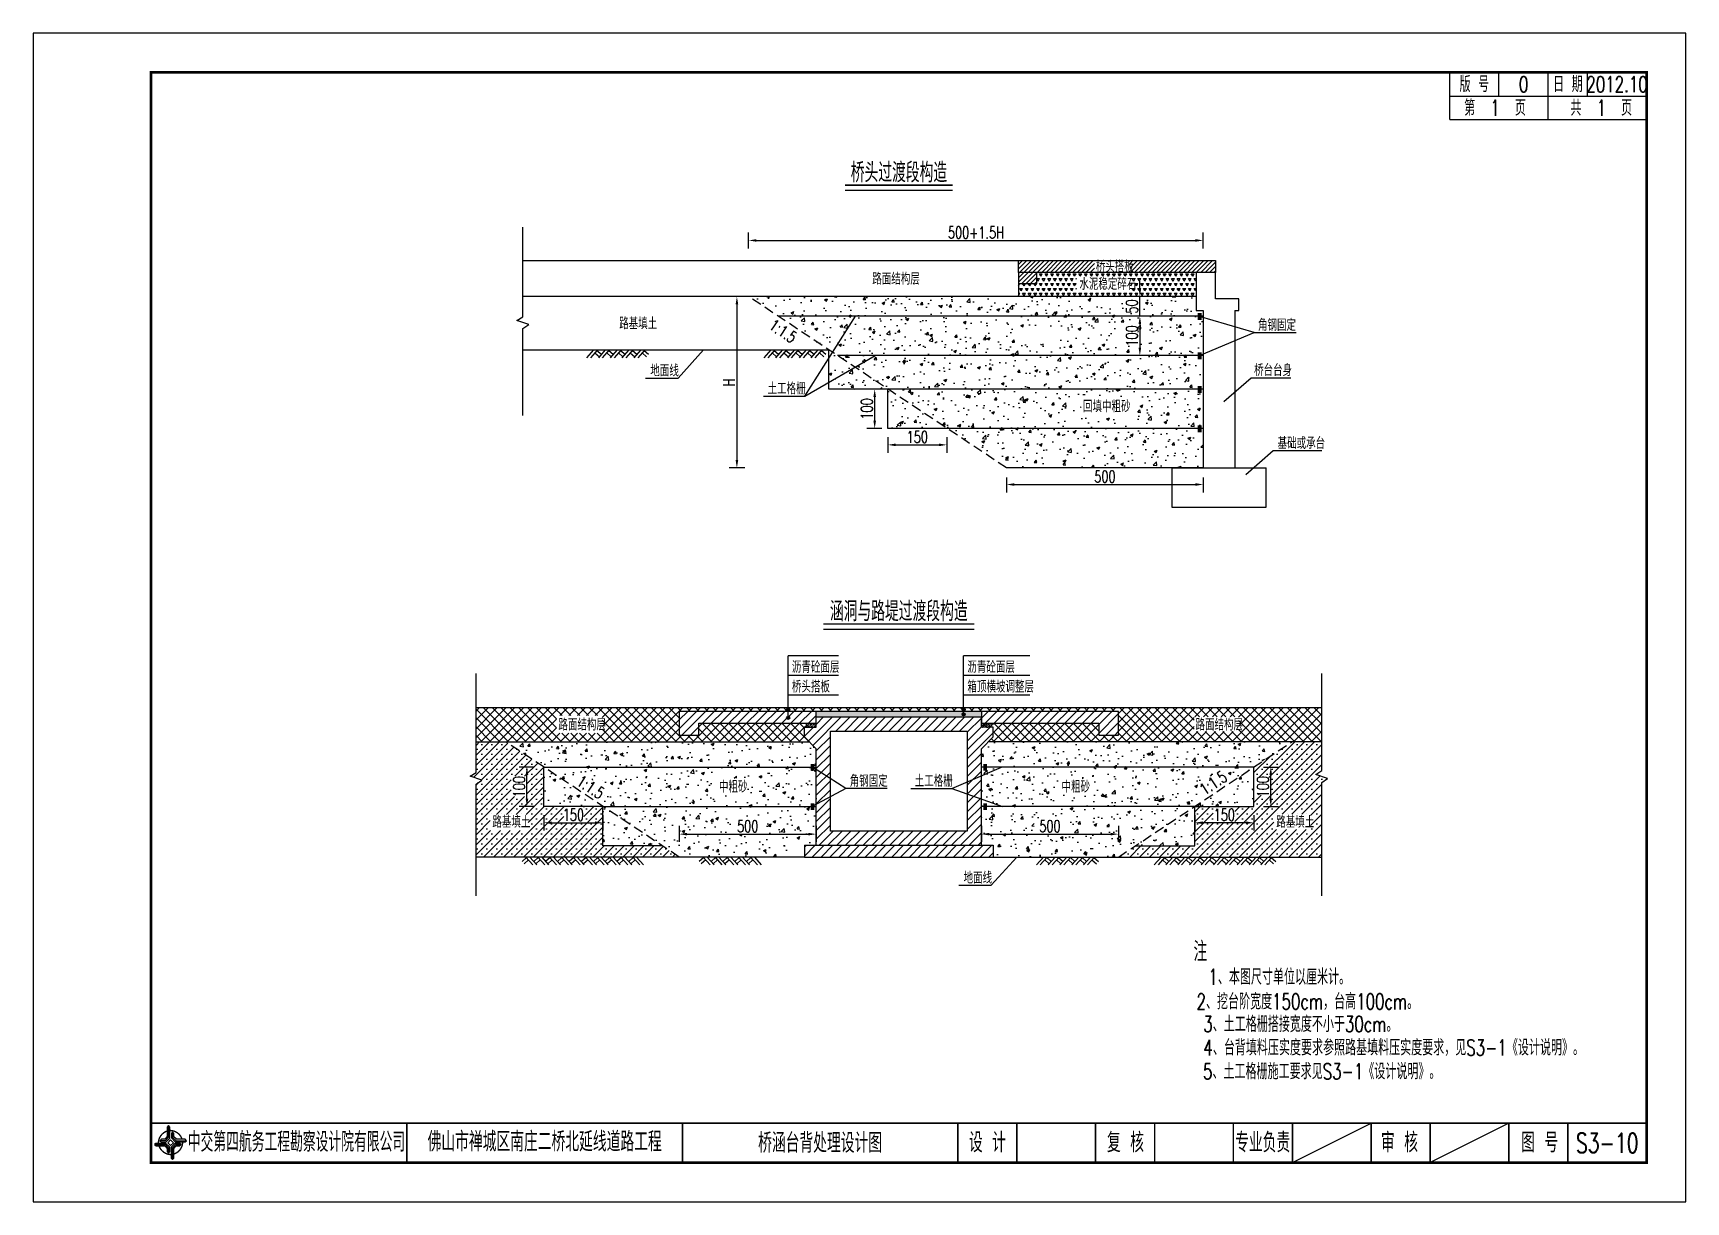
# Model space of a CAD drawing. Header units: millimetres. Extents: x 1922 to 2342, y 533 to 830.
import ezdxf
from ezdxf.enums import TextEntityAlignment as Align

# ---------------------------------------------------------------- set-up
doc = ezdxf.new("R2010")
doc.units = ezdxf.units.MM
doc.header["$LTSCALE"] = 5
doc.linetypes.add('DASHED', pattern=[0.75, 0.5, -0.25])
for name, color, linetype in [('0_YELLOW', 2, 'Continuous'), ('图框', 7, 'Continuous'), ('尺寸标注', 2, 'Continuous'), ('文字', 7, 'Continuous'), ('结构', 7, 'Continuous'), ('钢筋', 1, 'Continuous')]:
    doc.layers.add(name, color=color, linetype=linetype)
doc.styles.get("Standard").update_dxf_attribs({"font": 'simplex1.shx', "width": 0.7, "bigfont": 'hztxt.shx'})
doc.dimstyles.new('比例1：100', dxfattribs={"dimtxt": 3, "dimasz": 2, "dimexe": 2, "dimexo": 1, "dimgap": 0.5, "dimtad": 1, "dimdec": 0, "dimlfac": 10, "dimzin": 13, "dimdsep": 46, "dimtxsty": 'Standard', "dimcen": -0.09, "dimclrd": 4, "dimclre": 4, "dimclrt": 7, "dimaunit": 1, "dimazin": 0, "dimtfac": 0.0005, "dimtdec": 0, "dimtix": 1, "dimtmove": 2, "dimatfit": 3, "dimfxl": 0, "dimtolj": 1, "dimtzin": 13, "dimarcsym": 0})
pattern_1 = [(45, (65.1067, 10.6786), (-1.122532, 1.122532), [])]
pattern_2 = [(37.5, (65.10666, 10.67856), (-0.01600031, 0.48941324), [0, -0.38608, 0, -0.4318, 0, -0.41275]), (7.5, (65.10666, 10.67856), (0.44952328, 0.7168251), [0, -0.20828, 0, -0.34798, 0, -0.13335]), (327.5, (64.79424, 10.67856), (0.79099237, 0.001437185), [0, -0.127, 0, -0.4572, 0, -0.5969]), (317.5, (64.79424, 10.67856), (0.76355645, 0.22292932), [0, -0.0635, 0, -0.29972, 0, -0.3429])]
pattern_3 = [(50, (65.1067, 10.6786), (7.287387, -0.637563), [0.762, -8.382]), (355, (65.107, 10.6786), (-1.409713, 7.642266), [0.6096, -6.7056]), (100.451, (65.714, 10.6254), (5.8777, 7.004668), [0.6476, -7.1236]), (46.1842, (65.107, 12.711), (10.84316, -1.681693), [1.143, -12.573]), (96.6356, (66.01, 12.57), (9.49617, 9.89702), [0.9714, -10.6854]), (351.184, (65.107, 12.711), (9.496184, 9.897005), [0.9144, -10.0584]), (21, (66.1227, 12.2026), (6.064595, -4.09062), [0.762, -8.382]), (326, (66.123, 12.2026), (2.47208, 7.367519), [0.6096, -6.7056]), (71.4514, (66.628, 11.862), (8.53666, 3.276914), [0.6476, -7.1236]), (37.5, (65.1067, 10.6786), (0.123544, 3.3822016), [0, -6.62432, 0, -6.8072, 0, -6.731]), (7.5, (65.1067, 10.6786), (2.6727865, 4.007223), [0, -3.88112, 0, -6.47192, 0, -2.5654]), (327.5, (62.841, 10.6786), (5.4236238, -0.2291498), [0, -2.54, 0, -7.9248, 0, -10.5156]), (317.5, (61.825, 10.6786), (5.925167, 1.01706), [0, -3.302, 0, -5.26288, 0, -7.4676])]
pattern_4 = [(45, (65.1067, 10.6786), (-1.2628485, 1.2628485), []), (45, (66.3695, 10.6786), (-1.2628485, 1.2628485), [0, -1.7859375])]

# ---------------------------------------------------------------- blocks, each defined once
blk = doc.blocks.new('地面线')
at = {"layer": '0_YELLOW'}
for p, q in [((-14.37, 0), (-16.14, -2)), ((-13.37, 0), (-15.14, -2)), ((-11.37, 0), (-13.14, -2)), ((-10.37, 0), (-12.14, -2)), ((-8.37, 0), (-10.14, -2)), ((-7.37, 0), (-9.14, -2)), ((-5.37, 0), (-7.14, -2)), ((-4.37, 0), (-6.14, -2)), ((-2.37, 0), (-4.14, -2)), ((-1.37, 0), (-3.14, -2)), ((-14.02, -0.75), (-12.89, -1.74)), ((-13.5, -0.15), (-12.37, -1.13)), ((-11.02, -0.75), (-9.89, -1.74)), ((-10.5, -0.15), (-9.37, -1.13)), ((-8.02, -0.75), (-6.89, -1.74)), ((-7.5, -0.15), (-6.37, -1.13)), ((-5.02, -0.75), (-3.89, -1.74)), ((-4.5, -0.15), (-3.37, -1.13)), ((-2.02, -0.75), (-0.89, -1.74)), ((-1.5, -0.15), (-0.37, -1.13))]:
    blk.add_line(p, q, dxfattribs=at)
blk = doc.blocks.new('*D2')
at = {"layer": 'DEFPOINTS', "color": 0}
for p in [(2203.58, 763.46), (2206.53, 763.46), (2206.53, 758.46)]:
    blk.add_point(p, dxfattribs=at)
at = {"layer": '尺寸标注', "color": 4, "lineweight": -2}
for p, q in [((2203.58, 765.46), (2203.58, 767.46)), ((2205.53, 763.46), (2201.58, 763.46)), ((2203.58, 758.46), (2203.58, 763.46)), ((2205.53, 758.46), (2201.58, 758.46)), ((2203.58, 756.46), (2203.58, 754.46))]:
    blk.add_line(p, q, dxfattribs=at)
at = {"layer": '尺寸标注', "color": 4}
for points in [[(2203.25, 765.46), (2203.92, 765.46), (2203.58, 763.46)], [(2203.25, 756.46), (2203.92, 756.46), (2203.58, 758.46)]]:
    blk.add_solid(points, dxfattribs=at)
at = {"layer": '尺寸标注', "color": 7, "insert": (2201.58, 760.96), "char_height": 3, "attachment_point": 5, "rotation": 90}
blk.add_mtext('\\A1;50', dxfattribs=at)
blk = doc.blocks.new('*D3')
at = {"layer": 'DEFPOINTS', "color": 0}
for p in [(2206.53, 758.46), (2203.58, 748.46), (2206.53, 748.46)]:
    blk.add_point(p, dxfattribs=at)
at = {"layer": '尺寸标注', "color": 4, "lineweight": -2}
for p, q in [((2205.53, 758.46), (2201.58, 758.46)), ((2203.58, 756.46), (2203.58, 750.46)), ((2205.53, 748.46), (2201.58, 748.46))]:
    blk.add_line(p, q, dxfattribs=at)
at = {"layer": '尺寸标注', "color": 4}
for points in [[(2203.25, 756.46), (2203.92, 756.46), (2203.58, 758.46)], [(2203.25, 750.46), (2203.92, 750.46), (2203.58, 748.46)]]:
    blk.add_solid(points, dxfattribs=at)
at = {"layer": '尺寸标注', "color": 7, "insert": (2201.58, 753.46), "char_height": 3, "attachment_point": 5, "rotation": 90}
blk.add_mtext('\\A1;100', dxfattribs=at)
blk = doc.blocks.new('*D4')
at = {"layer": 'DEFPOINTS', "color": 0}
for p in [(2219.7, 777.72), (2104.17, 774.66), (2219.7, 774.66)]:
    blk.add_point(p, dxfattribs=at)
at = {"layer": '尺寸标注', "color": 4, "lineweight": -2}
for p, q in [((2104.17, 775.66), (2104.17, 779.72)), ((2106.17, 777.72), (2217.7, 777.72)), ((2219.7, 775.66), (2219.7, 779.72))]:
    blk.add_line(p, q, dxfattribs=at)
at = {"layer": '尺寸标注', "color": 4}
for points in [[(2106.17, 778.05), (2106.17, 777.39), (2104.17, 777.72)], [(2217.7, 778.05), (2217.7, 777.39), (2219.7, 777.72)]]:
    blk.add_solid(points, dxfattribs=at)
at = {"layer": '尺寸标注', "color": 7, "insert": (2161.93, 779.72), "char_height": 3, "attachment_point": 5}
blk.add_mtext('\\A1;500+1.5H', dxfattribs=at)
blk = doc.blocks.new('*D5')
at = {"layer": 'DEFPOINTS', "color": 0}
for p in [(2136.21, 739.92), (2139.03, 739.92), (2139.03, 729.92)]:
    blk.add_point(p, dxfattribs=at)
at = {"layer": '尺寸标注', "color": 4, "lineweight": -2}
for p, q in [((2138.03, 739.92), (2134.21, 739.92)), ((2136.21, 731.92), (2136.21, 737.92)), ((2138.03, 729.92), (2134.21, 729.92))]:
    blk.add_line(p, q, dxfattribs=at)
at = {"layer": '尺寸标注', "color": 4}
for points in [[(2135.87, 737.92), (2136.54, 737.92), (2136.21, 739.92)], [(2135.87, 731.92), (2136.54, 731.92), (2136.21, 729.92)]]:
    blk.add_solid(points, dxfattribs=at)
at = {"layer": '尺寸标注', "color": 7, "insert": (2134.21, 734.92), "char_height": 3, "attachment_point": 5, "rotation": 90}
blk.add_mtext('\\A1;100', dxfattribs=at)
blk = doc.blocks.new('*D6')
at = {"layer": 'DEFPOINTS', "color": 0}
for p in [(2139.55, 728.71), (2154.55, 728.71), (2154.55, 725.78)]:
    blk.add_point(p, dxfattribs=at)
at = {"layer": '尺寸标注', "color": 4, "lineweight": -2}
for p, q in [((2139.55, 727.71), (2139.55, 723.78)), ((2154.55, 727.71), (2154.55, 723.78)), ((2141.55, 725.78), (2152.55, 725.78))]:
    blk.add_line(p, q, dxfattribs=at)
at = {"layer": '尺寸标注', "color": 4}
for points in [[(2141.55, 726.11), (2141.55, 725.44), (2139.55, 725.78)], [(2152.55, 726.11), (2152.55, 725.44), (2154.55, 725.78)]]:
    blk.add_solid(points, dxfattribs=at)
at = {"layer": '尺寸标注', "color": 7, "insert": (2147.05, 727.78), "char_height": 3, "attachment_point": 5}
blk.add_mtext('\\A1;150', dxfattribs=at)
blk = doc.blocks.new('*D7')
at = {"layer": 'DEFPOINTS', "color": 0}
for p in [(2169.7, 718.52), (2219.7, 718.52), (2219.7, 715.7)]:
    blk.add_point(p, dxfattribs=at)
at = {"layer": '尺寸标注', "color": 4, "lineweight": -2}
for p, q in [((2169.7, 717.52), (2169.7, 713.7)), ((2171.7, 715.7), (2217.7, 715.7)), ((2219.7, 717.52), (2219.7, 713.7))]:
    blk.add_line(p, q, dxfattribs=at)
at = {"layer": '尺寸标注', "color": 4}
for points in [[(2171.7, 716.04), (2171.7, 715.37), (2169.7, 715.7)], [(2217.7, 716.04), (2217.7, 715.37), (2219.7, 715.7)]]:
    blk.add_solid(points, dxfattribs=at)
at = {"layer": '尺寸标注', "color": 7, "lineweight": 0, "insert": (2194.7, 717.7), "char_height": 3, "attachment_point": 5}
blk.add_mtext('\\A1;500', dxfattribs=at)
blk = doc.blocks.new('*D8')
at = {"layer": 'DEFPOINTS', "color": 0}
for p in [(2104.17, 763.46), (2101.19, 719.92), (2104.17, 719.92)]:
    blk.add_point(p, dxfattribs=at)
at = {"layer": '尺寸标注', "color": 4, "lineweight": -2}
for p, q in [((2103.17, 763.46), (2099.19, 763.46)), ((2101.19, 761.46), (2101.19, 721.92)), ((2103.17, 719.92), (2099.19, 719.92))]:
    blk.add_line(p, q, dxfattribs=at)
at = {"layer": '尺寸标注', "color": 4}
for points in [[(2100.86, 761.46), (2101.53, 761.46), (2101.19, 763.46)], [(2100.86, 721.92), (2101.53, 721.92), (2101.19, 719.92)]]:
    blk.add_solid(points, dxfattribs=at)
at = {"layer": '尺寸标注', "color": 7, "insert": (2099.19, 741.69), "char_height": 3, "attachment_point": 5, "rotation": 90}
blk.add_mtext('\\A1;H', dxfattribs=at)
blk = doc.blocks.new('series')
at = {"width": 0.75}
for tag, height, p in [('页码', 4, (-35, -19)), ('图名', 5, (-220, -282)), ('图号', 5, (-20, -282))]:
    blk.add_attdef(tag, text='', height=height, dxfattribs=at).set_placement(p, align=Align.MIDDLE_CENTER)
blk = doc.blocks.new('tb')
at = {"lineweight": -3}
h = blk.add_hatch(color=256, dxfattribs=at)
h.paths.add_polyline_path([(-1.23, -0.13), (-3.78, -0.14), (-4.14, -0.41), (-1.4, -0.44), (-0.56, -1.24), (-0.54, -2.62), (-0.27, -2.2), (-0.26, -1.06)])
h.paths.add_polyline_path([(0.13, -1.08), (0.14, -3.86), (0.41, -4.26), (0.44, -1.24), (1.25, -0.43), (2.66, -0.43), (2.26, -0.16), (1.07, -0.15)])
h.paths.add_polyline_path([(1.08, 0.3), (3.62, 0.3), (4.02, 0.56), (1.25, 0.57), (0.43, 1.39), (0.43, 2.8), (0.16, 2.41), (0.15, 1.24)])
h.paths.add_polyline_path([(-0.28, 1.21), (-0.28, 3.99), (-0.56, 4.39), (-0.57, 1.41), (-1.38, 0.6), (-2.74, 0.56), (-2.33, 0.3), (-1.2, 0.29)])
for p, q in [((-0.56, 4.39), (-0.57, 1.41)), ((-1.38, 0.6), (-2.74, 0.56)), ((-0.57, 1.41), (-1.38, 0.6)), ((0.43, 2.8), (0.43, 1.39)), ((0.43, 1.39), (1.25, 0.57)), ((1.25, 0.57), (4.02, 0.56)), ((-4.14, -0.41), (-1.4, -0.44)), ((-1.4, -0.44), (-0.56, -1.24)), ((-0.56, -1.24), (-0.54, -2.62)), ((0.41, -4.26), (0.44, -1.24)), ((0.44, -1.24), (1.25, -0.43)), ((1.25, -0.43), (2.66, -0.43))]:
    blk.add_line(p, q, dxfattribs=at)
at = {"lineweight": -3, "flags": 128}
for points in [[(-0.9, 3.99), (-0.9, 1.58), (-1.53, 0.91), (-2.34, 0.91), (-2.74, 0.56), (-2.33, 0.3), (-1.2, 0.29), (-0.28, 1.21), (-0.28, 3.99), (-0.56, 4.39)], [(-0.04, 0.77), (0.68, 0.04), (-0.04, -0.69), (-0.77, 0.05)], [(3.62, 0.92), (1.43, 0.92), (0.77, 1.54), (0.77, 2.38), (0.43, 2.8), (0.16, 2.41), (0.15, 1.24), (1.08, 0.3), (3.62, 0.3), (4.02, 0.56)], [(-3.73, -0.76), (-1.54, -0.76), (-0.89, -1.39), (-0.89, -2.21), (-0.54, -2.62), (-0.27, -2.2), (-0.26, -1.06), (-1.23, -0.13), (-3.78, -0.14), (-4.14, -0.41)], [(0.75, -3.85), (0.75, -1.43), (1.4, -0.78), (2.26, -0.78), (2.66, -0.43), (2.26, -0.16), (1.07, -0.15), (0.13, -1.08), (0.14, -3.86), (0.41, -4.26)]]:
    blk.add_lwpolyline(points, close=True, dxfattribs=at)
at = {"lineweight": -3, "const_width": 0.35, "flags": 128}
for points in [[(-0.9, 3.02, 0.324167), (-3.16, -0.14)], [(2.88, 0.92, 0.324403), (-0.24, 3.15)], [(0.75, -2.86, 0.325418), (3.02, 0.26)], [(-2.98, -0.76, 0.322976), (0.14, -2.98)]]:
    blk.add_lwpolyline(points, format="xyb", dxfattribs=at)
blk = doc.blocks.new('*D11')
at = {"layer": 'DEFPOINTS', "color": 0}
for p in [(2234.02, 643.91), (2236.85, 643.91), (2234.02, 633.91)]:
    blk.add_point(p, dxfattribs=at)
at = {"layer": '尺寸标注', "color": 4, "lineweight": -2}
for p, q in [((2235.02, 643.91), (2238.85, 643.91)), ((2236.85, 635.91), (2236.85, 641.91)), ((2235.02, 633.91), (2238.85, 633.91))]:
    blk.add_line(p, q, dxfattribs=at)
at = {"layer": '尺寸标注', "color": 4}
for points in [[(2236.51, 641.91), (2237.18, 641.91), (2236.85, 643.91)], [(2236.51, 635.91), (2237.18, 635.91), (2236.85, 633.91)]]:
    blk.add_solid(points, dxfattribs=at)
at = {"layer": '尺寸标注', "color": 7, "insert": (2234.85, 638.91), "char_height": 3, "attachment_point": 5, "rotation": 90}
blk.add_mtext('\\A1;100', dxfattribs=at)
blk = doc.blocks.new('*D12')
at = {"layer": 'DEFPOINTS', "color": 0}
for p in [(2217.54, 632.7), (2232.54, 632.7), (2217.54, 629.76)]:
    blk.add_point(p, dxfattribs=at)
at = {"layer": '尺寸标注', "color": 4, "lineweight": -2}
for p, q in [((2217.54, 631.7), (2217.54, 627.76)), ((2232.54, 631.7), (2232.54, 627.76)), ((2230.54, 629.76), (2219.54, 629.76))]:
    blk.add_line(p, q, dxfattribs=at)
at = {"layer": '尺寸标注', "color": 4}
for points in [[(2219.54, 630.1), (2219.54, 629.43), (2217.54, 629.76)], [(2230.54, 630.1), (2230.54, 629.43), (2232.54, 629.76)]]:
    blk.add_solid(points, dxfattribs=at)
at = {"layer": '尺寸标注', "color": 7, "insert": (2225.04, 631.76), "char_height": 3, "attachment_point": 5}
blk.add_mtext('\\A1;150', dxfattribs=at)
blk = doc.blocks.new('*D13')
at = {"layer": 'DEFPOINTS', "color": 0}
for p in [(2163.34, 630), (2198.14, 630), (2198.14, 626.87)]:
    blk.add_point(p, dxfattribs=at)
at = {"layer": '尺寸标注', "color": 4, "lineweight": -2}
for p, q in [((2163.34, 629), (2163.34, 624.87)), ((2165.34, 626.87), (2196.14, 626.87)), ((2198.14, 629), (2198.14, 624.87))]:
    blk.add_line(p, q, dxfattribs=at)
at = {"layer": '尺寸标注', "color": 4}
for points in [[(2165.34, 627.2), (2165.34, 626.53), (2163.34, 626.87)], [(2196.14, 627.2), (2196.14, 626.53), (2198.14, 626.87)]]:
    blk.add_solid(points, dxfattribs=at)
at = {"layer": '尺寸标注', "color": 7, "insert": (2180.74, 628.87), "char_height": 3, "attachment_point": 5}
blk.add_mtext('\\A1;500', dxfattribs=at)
blk = doc.blocks.new('*D16')
at = {"layer": 'DEFPOINTS', "color": 0}
for p in [(2047.84, 643.91), (2050.66, 643.91), (2050.66, 633.91)]:
    blk.add_point(p, dxfattribs=at)
at = {"layer": '尺寸标注', "color": 4, "lineweight": -2}
for p, q in [((2049.66, 643.91), (2045.84, 643.91)), ((2047.84, 635.91), (2047.84, 641.91)), ((2049.66, 633.91), (2045.84, 633.91))]:
    blk.add_line(p, q, dxfattribs=at)
at = {"layer": '尺寸标注', "color": 4}
for points in [[(2047.51, 641.91), (2048.18, 641.91), (2047.84, 643.91)], [(2047.51, 635.91), (2048.18, 635.91), (2047.84, 633.91)]]:
    blk.add_solid(points, dxfattribs=at)
at = {"layer": '尺寸标注', "color": 7, "insert": (2045.84, 638.91), "char_height": 3, "attachment_point": 5, "rotation": 90}
blk.add_mtext('\\A1;100', dxfattribs=at)
blk = doc.blocks.new('*D17')
at = {"layer": 'DEFPOINTS', "color": 0}
for p in [(2052.15, 632.7), (2067.15, 632.7), (2067.15, 629.76)]:
    blk.add_point(p, dxfattribs=at)
at = {"layer": '尺寸标注', "color": 4, "lineweight": -2}
for p, q in [((2052.15, 631.7), (2052.15, 627.76)), ((2067.15, 631.7), (2067.15, 627.76)), ((2054.15, 629.76), (2065.15, 629.76))]:
    blk.add_line(p, q, dxfattribs=at)
at = {"layer": '尺寸标注', "color": 4}
for points in [[(2054.15, 630.1), (2054.15, 629.43), (2052.15, 629.76)], [(2065.15, 630.1), (2065.15, 629.43), (2067.15, 629.76)]]:
    blk.add_solid(points, dxfattribs=at)
at = {"layer": '尺寸标注', "color": 7, "insert": (2059.65, 631.76), "char_height": 3, "attachment_point": 5}
blk.add_mtext('\\A1;150', dxfattribs=at)
blk = doc.blocks.new('*D18')
at = {"layer": 'DEFPOINTS', "color": 0}
for p in [(2086.54, 630), (2121.34, 630), (2121.34, 626.87)]:
    blk.add_point(p, dxfattribs=at)
at = {"layer": '尺寸标注', "color": 4, "lineweight": -2}
for p, q in [((2086.54, 629), (2086.54, 624.87)), ((2088.54, 626.87), (2119.34, 626.87)), ((2121.34, 629), (2121.34, 624.87))]:
    blk.add_line(p, q, dxfattribs=at)
at = {"layer": '尺寸标注', "color": 4}
for points in [[(2088.54, 627.2), (2088.54, 626.53), (2086.54, 626.87)], [(2119.34, 627.2), (2119.34, 626.53), (2121.34, 626.87)]]:
    blk.add_solid(points, dxfattribs=at)
at = {"layer": '尺寸标注', "color": 7, "insert": (2103.94, 628.87), "char_height": 3, "attachment_point": 5}
blk.add_mtext('\\A1;500', dxfattribs=at)

msp = doc.modelspace()

# ---------------------------------------------------------------- hatches: boundary and pattern name
at = {"layer": '尺寸标注'}
h = msp.add_hatch(dxfattribs=at)
h.set_pattern_fill('ANSI31', color=256, scale=0.25, style=0)
h.set_pattern_definition([(45, (1946.2714, 537.2475), (-0.561266, 0.561266), [])])
h.paths.add_polyline_path([(2172.77, 772.61), (2172.77, 766.79), (2177.38, 766.79), (2177.38, 769.61), (2222.77, 769.61), (2222.77, 772.61)])
h.paths.add_polyline_path([(2192.08, 772.61), (2201, 772.61), (2201, 769.61), (2192.08, 769.61)])
h = msp.add_hatch(dxfattribs=at)
h.set_pattern_fill('TRIANG', color=9, scale=0.15, style=0)
h.set_pattern_definition([(60, (1946.2714, 537.2475), (-0.7143747, 1.2373336), [0.714375, -0.714375]), (120, (1946.2714, 537.2475), (-1.4287497, 1e-07), [0.714375, -0.714375]), (0, (1945.9142, 537.8662), (0.714375, 1.2373335), [0.714375, -0.714375])])
h.paths.add_polyline_path([(2172.77, 766.79), (2172.77, 763.46), (2217.89, 763.46), (2217.89, 769.61), (2177.38, 769.61), (2177.38, 766.79)])
h.paths.add_polyline_path([(2187.52, 768.54), (2201.19, 768.54), (2201.19, 764.7), (2187.52, 764.7)], flags=16)
h = msp.add_hatch(dxfattribs=at)
h.set_pattern_fill('AR-CONC', color=9, scale=0.04, style=0)
h.set_pattern_definition([(50, (22.6706, 0), (7.287387, -0.637563), [0.762, -8.382]), (355, (22.6706, 0), (-1.409713, 7.642266), [0.6096, -6.7056]), (100.451, (23.278, -0.053), (5.8777, 7.004668), [0.6476, -7.1236]), (46.1842, (22.671, 2.032), (10.84316, -1.681693), [1.143, -12.573]), (96.6356, (23.574, 1.892), (9.49617, 9.89702), [0.9714, -10.6854]), (351.184, (22.671, 2.032), (9.496184, 9.897005), [0.9144, -10.0584]), (21, (23.6866, 1.524), (6.064595, -4.09062), [0.762, -8.382]), (326, (23.6866, 1.524), (2.47208, 7.367519), [0.6096, -6.7056]), (71.4514, (24.192, 1.183), (8.53666, 3.276914), [0.6476, -7.1236]), (37.5, (22.6706, 0), (0.123544, 3.3822016), [0, -6.62432, 0, -6.8072, 0, -6.731]), (7.5, (22.6706, 0), (2.6727865, 4.007223), [0, -3.88112, 0, -6.47192, 0, -2.5654]), (327.5, (20.405, 0), (5.4236238, -0.2291498), [0, -2.54, 0, -7.9248, 0, -10.5156]), (317.5, (19.389, 0), (5.925167, 1.01706), [0, -3.302, 0, -5.26288, 0, -7.4676])])
h.paths.add_polyline_path([(2104.17, 763.46), (2124.55, 749.92), (2124.55, 739.92), (2139.55, 739.92), (2139.55, 729.92), (2154.65, 729.92), (2169.7, 719.92), (2219.7, 719.92), (2219.7, 759.92), (2217.89, 759.92), (2217.89, 763.46)])
h.paths.add_polyline_path([(2172.77, 755.47), (2181.89, 755.47), (2181.89, 751.41), (2172.77, 751.41)], flags=16)
h.paths.add_polyline_path([(2188.63, 737.69), (2200.19, 737.69), (2200.19, 733.27), (2188.63, 733.27)], flags=16)
h.paths.add_polyline_path([(2199.79, 755.53), (2203.15, 755.53), (2203.15, 751.21), (2199.79, 751.21)], flags=16)
h.paths.add_polyline_path([(2199.93, 762.75), (2203.05, 762.75), (2203.05, 759.21), (2199.93, 759.21)], flags=16)
h = msp.add_hatch(dxfattribs=at)
h.set_pattern_fill('ANSI37', color=9, scale=0.5, style=0)
h.set_pattern_definition([(45, (65.1067, 10.6786), (-1.122532, 1.122532), []), (135, (65.1067, 10.6786), (-1.122532, -1.122532), [])])
h.paths.add_polyline_path([(2034.9, 659.05), (2034.9, 650.35), (2119.54, 650.35), (2118.34, 651.55), (2118.34, 654.05), (2118.84, 654.05), (2118.84, 655.05), (2091.54, 655.05), (2091.54, 652.05), (2086.54, 652.05), (2086.54, 658.05), (2198.14, 658.05), (2198.14, 652.05), (2193.14, 652.05), (2193.14, 655.05), (2165.84, 655.05), (2165.84, 654.05), (2166.34, 654.05), (2166.34, 651.55), (2165.14, 650.35), (2249.79, 650.35), (2249.79, 659.05)])
h.paths.add_polyline_path([(2217.35, 652.94), (2228.65, 652.94), (2228.65, 656.65), (2217.35, 656.65)], flags=16)
h.paths.add_polyline_path([(2055.34, 656.98), (2066.93, 656.98), (2066.93, 652.52), (2055.34, 652.52)], flags=16)
h = msp.add_hatch(dxfattribs=at)
h.set_pattern_fill('ANSI31', color=256, scale=0.5, style=0)
h.set_pattern_definition(pattern_1)
h.paths.add_polyline_path([(2121.34, 658.05), (2086.54, 658.05), (2086.54, 655.05), (2086.54, 652.05), (2091.54, 652.05), (2091.54, 655.05), (2121.34, 655.05)])
h = msp.add_hatch(dxfattribs=at)
h.set_pattern_fill('ANSI31', color=256, scale=0.5, style=0)
h.set_pattern_definition(pattern_1)
h.paths.add_polyline_path([(2121.34, 624.05), (2121.34, 648.55), (2118.34, 651.55), (2118.34, 654.05), (2121.34, 654.05), (2121.34, 656.65), (2163.34, 656.65), (2163.34, 654.05), (2166.34, 654.05), (2166.34, 651.55), (2163.34, 648.55), (2163.34, 624.05)])
h.paths.add_polyline_path([(2124.94, 653.05), (2159.74, 653.05), (2159.74, 627.65), (2124.94, 627.65)], flags=16)
h = msp.add_hatch(dxfattribs=at)
h.set_pattern_fill('AR-SAND', color=256, style=0)
h.set_pattern_definition([(37.5, (65.107, 10.68), (-1.6, 48.9413), [0, -38.608, 0, -43.18, 0, -41.275]), (7.5, (65.107, 10.68), (44.9523, 71.6825), [0, -20.828, 0, -34.798, 0, -13.335]), (327.5, (33.865, 10.68), (79.0992, 0.1437), [0, -12.7, 0, -45.72, 0, -59.69]), (317.5, (33.865, 10.68), (76.3556, 22.293), [0, -6.35, 0, -29.972, 0, -34.29])])
h.paths.add_polyline_path([(2121.34, 658.05), (2163.34, 658.05), (2163.34, 656.65), (2121.34, 656.65)])
h = msp.add_hatch(dxfattribs=at)
h.set_pattern_fill('AR-SAND', color=3, scale=0.01, style=0)
h.set_pattern_definition(pattern_2)
h.paths.add_polyline_path([(2121.34, 658.05), (2163.34, 658.05), (2163.34, 656.65), (2121.34, 656.65)])
h = msp.add_hatch(dxfattribs=at)
h.set_pattern_fill('ANSI31', color=256, scale=0.5, style=0)
h.set_pattern_definition(pattern_1)
h.paths.add_polyline_path([(2193.14, 655.05), (2193.14, 652.05), (2198.14, 652.05), (2198.14, 655.05), (2198.14, 658.05), (2163.34, 658.05), (2163.34, 655.05)])
h = msp.add_hatch(dxfattribs=at)
h.set_pattern_fill('AR-SAND', color=3, scale=0.01, style=0)
h.set_pattern_definition(pattern_2)
h.paths.add_polyline_path([(2118.84, 655.05), (2121.34, 655.05), (2121.34, 654.05), (2118.84, 654.05)])
h = msp.add_hatch(dxfattribs=at)
h.set_pattern_fill('AR-SAND', color=3, scale=0.01, style=0)
h.set_pattern_definition(pattern_2)
h.paths.add_polyline_path([(2163.34, 655.05), (2165.84, 655.05), (2165.84, 654.05), (2163.34, 654.05)])
h = msp.add_hatch(dxfattribs=at)
h.set_pattern_fill('SACNCR', color=9, scale=0.75, style=0)
h.set_pattern_definition(pattern_4)
h.paths.add_polyline_path([(2042.45, 650.35), (2034.9, 650.35), (2034.9, 642.56), (2033.39, 641.56), (2036.41, 640.55), (2034.9, 639.55), (2034.9, 621.05), (2086.54, 621.05), (2082.25, 623.91), (2067.15, 623.91), (2067.15, 633.91), (2052.15, 633.91), (2052.15, 643.91)])
h.paths.add_polyline_path([(2038.5, 631.89), (2048.12, 631.89), (2048.12, 627.83), (2038.5, 627.83)], flags=16)
h.paths.add_polyline_path([(2047.84, 641.58), (2043.8, 641.58), (2043.8, 636.47), (2047.84, 636.47)], flags=16)
h.paths.add_polyline_path([(2057.2, 629.76), (2062.31, 629.76), (2062.31, 633.91), (2057.2, 633.91)], flags=16)
h = msp.add_hatch(dxfattribs=at)
h.set_pattern_fill('AR-CONC', color=9, scale=0.04, style=0)
h.set_pattern_definition(pattern_3)
h.paths.add_polyline_path([(2042.45, 650.35), (2052.15, 643.91), (2052.15, 633.91), (2067.15, 633.91), (2067.15, 623.91), (2082.25, 623.91), (2086.54, 621.05), (2118.34, 621.05), (2118.34, 624.05), (2121.34, 624.05), (2121.34, 648.55), (2119.54, 650.35)])
h.paths.add_polyline_path([(2059.84, 638.8), (2064.09, 635.97), (2066.39, 639.42), (2062.13, 642.25)], flags=16)
h.paths.add_polyline_path([(2096.26, 641.06), (2103.33, 641.06), (2103.33, 636.77), (2096.26, 636.77)], flags=16)
h.paths.add_polyline_path([(2108.22, 626.87), (2099.51, 626.87), (2099.51, 630.83), (2108.22, 630.83)], flags=16)
h = msp.add_hatch(dxfattribs=at)
h.set_pattern_fill('AR-CONC', color=9, scale=0.04, style=0)
h.set_pattern_definition(pattern_3)
h.paths.add_polyline_path([(2165.14, 650.35), (2163.34, 648.55), (2163.34, 624.05), (2166.34, 624.05), (2166.34, 621.05), (2198.14, 621.05), (2202.44, 623.91), (2217.54, 623.91), (2217.49, 633.91), (2232.54, 633.91), (2232.54, 643.91), (2242.24, 650.35)])
h.paths.add_polyline_path([(2185.02, 626.87), (2176.7, 626.87), (2176.7, 630.89), (2185.02, 630.89)], flags=16)
h.paths.add_polyline_path([(2183.39, 640.96), (2190.33, 640.96), (2190.33, 636.8), (2183.39, 636.8)], flags=16)
h.paths.add_polyline_path([(2224.85, 638.8), (2220.59, 635.97), (2218.3, 639.42), (2222.56, 642.25)], flags=16)
h = msp.add_hatch(dxfattribs=at)
h.set_pattern_fill('SACNCR', color=9, scale=0.75, style=0)
h.set_pattern_definition(pattern_4)
h.paths.add_polyline_path([(2198.14, 621.05), (2202.44, 623.91), (2217.54, 623.91), (2217.54, 633.91), (2232.54, 633.91), (2232.54, 643.91), (2242.24, 650.35), (2249.79, 650.35), (2249.79, 643.02), (2248.28, 642.02), (2251.3, 641.01), (2249.79, 640.01), (2249.79, 621.05)])
h.paths.add_polyline_path([(2237.6, 631.98), (2246.91, 631.98), (2246.91, 628.05), (2237.6, 628.05)], flags=16)
h.paths.add_polyline_path([(2222.25, 629.76), (2227.73, 629.76), (2227.73, 633.91), (2222.25, 633.91)], flags=16)
h.paths.add_polyline_path([(2236.85, 636.78), (2232.54, 636.78), (2232.54, 641.22), (2236.85, 641.22)], flags=16)
h = msp.add_hatch(dxfattribs=at)
h.set_pattern_fill('ANSI31', color=256, scale=0.5, style=0)
h.set_pattern_definition([(45, (1978.0784, 541.644), (-1.122532, 1.122532), [])])
h.paths.add_polyline_path([(2118.34, 624.05), (2118.34, 621.05), (2166.34, 621.05), (2166.34, 624.05)])
at = {"layer": '钢筋'}
h = msp.add_hatch(color=256, dxfattribs=at)
edge = h.paths.add_edge_path()
edge.add_arc((2114.21, 658.55), 0.4, 0, 360)
h = msp.add_hatch(color=256, dxfattribs=at)
edge = h.paths.add_edge_path()
edge.add_arc((2114.21, 656.42), 0.4, 0, 360)
h = msp.add_hatch(color=256, dxfattribs=at)
edge = h.paths.add_edge_path()
edge.add_arc((2158.8, 658.55), 0.4, 0, 360)
h = msp.add_hatch(color=256, dxfattribs=at)
edge = h.paths.add_edge_path()
edge.add_arc((2158.8, 657.32), 0.4, 0, 360)

# ---------------------------------------------------------------- linework, layer by layer
at = {"color": 0}
msp.add_line((1922.34, 830.41), (1922.34, 533.41), dxfattribs=at)
at = {"color": 2}
for p, q in [((2046.81, 758.34), (2046.81, 781.12)), ((2045.3, 757.34), (2046.81, 758.34)), ((2048.32, 756.33), (2045.3, 757.34)), ((2046.81, 755.33), (2048.32, 756.33)), ((2046.81, 733.25), (2046.81, 755.33)), ((2034.9, 642.56), (2034.9, 667.67)), ((2249.79, 643.02), (2249.79, 667.67)), ((2248.28, 642.02), (2249.79, 643.02)), ((2033.39, 641.56), (2034.9, 642.56)), ((2036.41, 640.55), (2033.39, 641.56)), ((2034.9, 639.55), (2036.41, 640.55)), ((2034.9, 611.17), (2034.9, 639.55)), ((2251.3, 641.01), (2248.28, 642.02)), ((2249.79, 640.01), (2251.3, 641.01)), ((2249.79, 611.17), (2249.79, 640.01))]:
    msp.add_line(p, q, dxfattribs=at)
msp.add_lwpolyline([(2342.34, 533.41), (2342.34, 830.41), (1922.34, 830.41), (1922.34, 533.41)], close=True)
msp.add_lwpolyline([(2342.34, 533.41), (2342.34, 830.41), (1922.34, 830.41), (1922.34, 533.41)], close=True)
at = {"layer": '图框'}
for p, q in [((2282.34, 808.41), (2282.34, 820.41)), ((2294.84, 814.41), (2294.84, 820.41)), ((2307.34, 814.41), (2307.34, 820.41)), ((2317.34, 814.41), (2317.34, 820.41)), ((2282.34, 814.41), (2332.34, 814.41)), ((2307.34, 808.41), (2307.34, 814.41)), ((2282.34, 808.41), (2332.34, 808.41)), ((2242.34, 543.41), (2262.34, 553.41)), ((2297.34, 553.41), (2277.34, 543.41))]:
    msp.add_line(p, q, dxfattribs=at)
for points, const_width in [([(2332.34, 820.41), (1952.34, 820.41), (1952.34, 543.41), (2332.34, 543.41), (2332.34, 820.41)], 0.7), ([(1952.34, 553.41), (2332.34, 553.41)], 0.4), ([(2017.34, 553.41), (2017.34, 543.41)], 0.4), ([(2087.34, 543.41), (2087.34, 553.41)], 0.4), ([(2157.34, 543.41), (2157.34, 553.41)], 0.4), ([(2172.34, 543.41), (2172.34, 553.41)], 0.4), ([(2192.34, 543.41), (2192.34, 553.41)], 0.4), ([(2207.34, 543.41), (2207.34, 553.41)], 0.4), ([(2227.34, 543.41), (2227.34, 553.41)], 0.4), ([(2227.34, 543.41), (2227.34, 553.41)], 0.4), ([(2242.34, 543.41), (2242.34, 553.41)], 0.4), ([(2262.34, 543.41), (2262.34, 553.41)], 0.4), ([(2277.34, 543.41), (2277.34, 553.41)], 0.4), ([(2297.34, 543.41), (2297.34, 553.41)], 0.4), ([(2312.34, 543.41), (2312.34, 553.41)], 0.4)]:
    msp.add_lwpolyline(points, dxfattribs=dict(at, const_width=const_width))
at = {"layer": '尺寸标注'}
for p, q in [((2172.77, 766.79), (2172.77, 763.46)), ((2118.46, 738.19), (2131.3, 758.46)), ((2232.66, 754.32), (2218.77, 758.39)), ((2218.77, 748.46), (2232.66, 754.32)), ((2232.66, 754.32), (2243.34, 754.32)), ((2224.9, 736.81), (2231.84, 742.85)), ((2231.84, 742.85), (2241.93, 742.85)), ((2230.48, 718.28), (2237.42, 724.32)), ((2237.42, 724.32), (2249.79, 724.32)), ((2114.21, 656.42), (2114.21, 672.2)), ((2127.01, 672.2), (2114.21, 672.2)), ((2158.8, 657.32), (2158.8, 672.2)), ((2175.6, 672.2), (2158.8, 672.2)), ((2127.01, 667.2), (2114.21, 667.2)), ((2175.6, 667.2), (2158.8, 667.2)), ((2127.01, 662.2), (2114.21, 662.2)), ((2175.6, 662.2), (2158.8, 662.2)), ((2128.85, 638.47), (2120.43, 643.91)), ((2155.84, 638.47), (2168.43, 643.91))]:
    msp.add_line(p, q, dxfattribs=at)
at = {"layer": '尺寸标注', "color": 2, "lineweight": 0}
for p, q in [((2211.7, 718.4), (2211.7, 714.49)), ((2163.34, 634.6), (2163.34, 630.75))]:
    msp.add_line(p, q, dxfattribs=at)
at = {"layer": '尺寸标注', "const_width": 1}
for points in [[(2218.77, 757.52), (2218.77, 759.26)], [(2218.77, 747.52), (2218.77, 749.26)], [(2218.77, 738.97), (2218.77, 740.71)], [(2218.77, 728.97), (2218.77, 730.71)], [(2120.41, 642.96), (2120.41, 644.7)], [(2164.27, 642.96), (2164.27, 644.7)], [(2120.41, 632.96), (2120.41, 634.7)], [(2164.27, 632.96), (2164.27, 634.7)]]:
    msp.add_lwpolyline(points, dxfattribs=at)
at = {"layer": '尺寸标注'}
for points in [[(2077.95, 742.74), (2086.23, 742.74), (2092.72, 749.92)], [(2107.96, 738.19), (2118.46, 738.19), (2136.34, 748.46)], [(2139.34, 638.47), (2128.85, 638.47), (2120.35, 633.91)], [(2145.35, 638.47), (2155.84, 638.47), (2168.64, 633.91)], [(2157.55, 613.87), (2165.83, 613.87), (2172.32, 621.05)]]:
    msp.add_lwpolyline(points, dxfattribs=at)
at = {"layer": '文字'}
for p, q in [((2128.69, 790.47), (2156, 790.47)), ((2211.7, 709.92), (2235.7, 709.92)), ((2123.19, 678.97), (2161.5, 678.97))]:
    msp.add_line(p, q, dxfattribs=at)
at = {"layer": '文字', "const_width": 0.4}
for points in [[(2128.69, 791.77), (2156, 791.77)], [(2123.19, 680.27), (2161.5, 680.27)]]:
    msp.add_lwpolyline(points, dxfattribs=at)
at = {"layer": '文字'}
for points in [[(2154.65, 729.92), (2139.55, 729.92), (2139.55, 739.92), (2124.55, 739.92), (2124.55, 749.92)], [(2082.25, 623.91), (2067.15, 623.91), (2067.15, 633.91), (2052.15, 633.91), (2052.15, 643.91)], [(2202.44, 623.91), (2217.54, 623.91), (2217.54, 633.91), (2232.54, 633.91), (2232.54, 643.91)]]:
    msp.add_lwpolyline(points, dxfattribs=at)
at = {"layer": '结构'}
for p, q in [((2046.81, 772.61), (2222.77, 772.61)), ((2172.77, 769.61), (2172.77, 772.61)), ((2172.77, 769.61), (2172.77, 766.79)), ((2222.77, 769.61), (2172.77, 769.61)), ((2177.38, 766.79), (2177.38, 769.61)), ((2217.89, 769.61), (2217.89, 759.92)), ((2222.77, 769.61), (2217.89, 769.61)), ((2222.77, 772.61), (2222.77, 769.61)), ((2222.77, 762.92), (2222.77, 769.61)), ((2172.77, 766.79), (2177.38, 766.79)), ((2228.7, 762.92), (2222.77, 762.92)), ((2228.7, 759.92), (2228.7, 762.92)), ((2217.89, 759.92), (2219.7, 759.92)), ((2219.7, 759.92), (2219.7, 719.92)), ((2227.7, 759.92), (2228.7, 759.92)), ((2227.7, 759.92), (2227.7, 719.92)), ((2046.81, 749.92), (2124.55, 749.92)), ((2211.7, 719.92), (2169.7, 719.92)), ((2211.7, 719.92), (2235.7, 719.92)), ((2211.7, 719.92), (2211.7, 709.92)), ((2219.7, 719.92), (2211.7, 719.92)), ((2235.7, 709.92), (2235.7, 719.92)), ((2034.9, 659.05), (2249.79, 659.05)), ((2163.34, 658.05), (2121.34, 658.05)), ((2118.84, 654.05), (2118.84, 655.05)), ((2165.84, 654.05), (2165.84, 655.05)), ((2034.9, 650.35), (2119.54, 650.35)), ((2249.79, 650.35), (2165.14, 650.35)), ((2118.34, 624.05), (2118.34, 621.05)), ((2118.34, 624.05), (2166.34, 624.05)), ((2166.34, 624.05), (2166.34, 621.05)), ((2118.34, 621.05), (2034.9, 621.05)), ((2118.34, 621.05), (2166.34, 621.05)), ((2166.34, 621.05), (2249.79, 621.05))]:
    msp.add_line(p, q, dxfattribs=at)
at = {"layer": '结构', "linetype": 'DASHED'}
for p, q in [((2169.7, 719.92), (2104.17, 763.46)), ((2086.54, 621.05), (2042.45, 650.35)), ((2198.14, 621.05), (2242.24, 650.35))]:
    msp.add_line(p, q, dxfattribs=at)
at = {"layer": '结构'}
for points in [[(2121.34, 658.05), (2086.54, 658.05), (2086.54, 655.05), (2086.54, 652.05), (2091.54, 652.05), (2091.54, 655.05), (2121.34, 655.05)], [(2193.14, 655.05), (2193.14, 652.05), (2198.14, 652.05), (2198.14, 655.05), (2198.14, 658.05), (2163.34, 658.05), (2163.34, 655.05)], [(2159.74, 627.65), (2124.94, 627.65), (2124.94, 653.05), (2159.74, 653.05)]]:
    msp.add_lwpolyline(points, close=True, dxfattribs=at)
for points in [[(2121.34, 624.05), (2121.34, 648.55), (2118.34, 651.55), (2118.34, 654.05), (2121.34, 654.05), (2121.34, 656.65)], [(2121.34, 656.65), (2163.34, 656.65)], [(2163.34, 624.05), (2163.34, 648.55), (2166.34, 651.55), (2166.34, 654.05), (2163.34, 654.05), (2163.34, 656.65)]]:
    msp.add_lwpolyline(points, dxfattribs=at)
at = {"layer": '钢筋'}
for p, q in [((2217.89, 763.46), (2046.81, 763.46)), ((2219.7, 758.46), (2111.71, 758.46)), ((2219.7, 748.46), (2126.74, 748.46)), ((2219.7, 739.92), (2139.55, 739.92)), ((2219.7, 729.92), (2154.65, 729.92)), ((2052.15, 643.91), (2121.34, 643.91)), ((2232.54, 643.91), (2163.34, 643.91)), ((2067.2, 633.91), (2121.34, 633.91)), ((2217.49, 633.91), (2163.34, 633.91))]:
    msp.add_line(p, q, dxfattribs=at)
for centre in [(2114.21, 658.55), (2114.21, 656.42), (2158.8, 658.55), (2158.8, 657.32)]:
    msp.add_circle(centre, 0.4, dxfattribs=at)

# ---------------------------------------------------------------- block references
for p in [(2079.13, 749.92), (2124.16, 749.92), (2193.43, 621.05), (2223.34, 621.05), (2238.47, 621.05)]:
    msp.add_blockref('地面线', p)
at = {"xscale": -1}
for p in [(2046.22, 621.05), (2061.35, 621.05), (2091.26, 621.05)]:
    msp.add_blockref('地面线', p, dxfattribs=at)
at = {"layer": '图框'}
ref = msp.add_blockref('series', (2342.34, 830.41), dxfattribs=at)
ref.add_attrib('页码', '第  1  页     共  1  页', dxfattribs={"layer": '0', "height": 4, "width": 0.7}).set_placement((2307.34, 811.41), align=Align.MIDDLE_CENTER)
ref.add_attrib('图名', '桥涵台背处理设计图', dxfattribs={"layer": '0', "height": 5, "width": 0.7}).set_placement((2122.34, 548.41), align=Align.MIDDLE_CENTER)
ref.add_attrib('图号', 'S3-10', dxfattribs={"layer": '0', "height": 5, "width": 0.7}).set_placement((2322.34, 548.41), align=Align.MIDDLE_CENTER)
at = {"layer": '图框', "lineweight": -3}
msp.add_blockref('tb', (1957.34, 548.42), dxfattribs=at)

# ---------------------------------------------------------------- texts
at = {"layer": '图框'}
for s, height, width, p in [('版 号', 4, 0.7, (2288.59, 817.41)), ('0', 4, 0.7, (2301.09, 817.41)), ('日 期', 4, 0.7, (2312.34, 817.41)), ('2012.10', 4, 0.7, (2324.84, 817.41)), ('中交第四航务工程勘察设计院有限公司', 5, 0.65, (1989.28, 548.66)), ('佛山市禅城区南庄二桥北延线道路工程', 5, 0.7, (2052.34, 548.73)), ('设 计', 5, 0.7, (2164.85, 548.51)), ('复 核', 5, 0.7, (2199.94, 548.51)), ('专业负责', 5, 0.7, (2234.79, 548.51)), ('审 核', 5, 0.7, (2269.56, 548.51)), ('图 号', 5, 0.7, (2305.18, 548.51))]:
    msp.add_text(s, height=height, dxfattribs=dict(at, width=width)).set_placement(p, align=Align.MIDDLE_CENTER)
at = {"layer": '文字', "width": 0.7}
for s, height, p in [('桥头过渡段构造', 5, (2142.37, 795.24)), ('涵洞与路堤过渡段构造', 5, (2142.32, 683.74)), ('注', 5, (2218.96, 597.32)), ('1、本图尺寸单位以厘米计。', 4, (2239.01, 590.79)), ('2、挖台阶宽度150cm，台高100cm。', 4, (2246.15, 584.5)), ('3、土工格栅搭接宽度不小于30cm。', 4, (2244.38, 578.79)), ('4、台背填料压实度要求参照路基填料压实度要求，见S3-1《设计说明》。', 4, (2268.09, 572.79)), ('5、土工格栅施工要求见S3-1《设计说明》。', 4, (2249.8, 566.79))]:
    msp.add_text(s, height=height, dxfattribs=at).set_placement(p, align=Align.MIDDLE)
for s, p in [('桥头搭板', (2192.38, 769.58)), ('路面结构层', (2135.6, 766.47)), ('水泥稳定碎石', (2188.21, 765.15)), ('路基填土', (2071.29, 755.16)), ('角钢固定', (2233.59, 754.74)), ('地面线', (2079.19, 743.15)), ('桥台台身', (2232.61, 743.26)), ('土工格栅', (2108.98, 738.6)), ('回填中粗砂', (2189.13, 734.06)), ('基础或承台', (2238.59, 724.73)), ('沥青砼面层', (2115.17, 667.84)), ('沥青砼面层', (2159.76, 667.84)), ('桥头搭板', (2115.17, 662.84)), ('箱顶横坡调整层', (2159.76, 662.84)), ('路面结构层', (2055.84, 653.19)), ('路面结构层', (2217.72, 653.19)), ('中粗砂', (2096.63, 637.43)), ('角钢固定', (2129.86, 638.89)), ('土工格栅', (2146.37, 638.89)), ('中粗砂', (2183.68, 637.43)), ('路基填土', (2039.07, 628.47)), ('路基填土', (2238.25, 628.47)), ('地面线', (2158.79, 614.29))]:
    msp.add_text(s, height=3, dxfattribs=at).set_placement(p)
for rotation, p in [(326.4084, (2109.08, 755.43)), (34.086, (2220.07, 636.6)), (327.421, (2060.16, 639.49))]:
    msp.add_text('1:1.5', height=3, rotation=rotation, dxfattribs=at).set_placement(p)

# ---------------------------------------------------------------- dimensions: what is measured, and where the dimension line sits
at = {"layer": '尺寸标注'}
for base, p1, p2, text, picture, middle in [((2219.7, 777.72), (2104.17, 774.66), (2219.7, 774.66), '500+1.5H', '*D4', (2161.93, 779.72)), ((2121.34, 626.87), (2086.54, 630), (2121.34, 630), '500', '*D18', (2103.94, 628.87)), ((2198.14, 626.87), (2163.34, 630), (2198.14, 630), '500', '*D13', (2180.74, 628.87))]:
    dim = msp.add_linear_dim(base=base, p1=p1, p2=p2, text=text, dimstyle='比例1：100', dxfattribs=at)
    dim.commit()
    dim.dimension.update_dxf_attribs({"geometry": picture, "text_midpoint": middle})
for base, p1, p2, angle, picture, middle in [((2203.58, 763.46), (2206.53, 758.46), (2206.53, 763.46), 90, '*D2', (2201.58, 760.96)), ((2203.58, 748.46), (2206.53, 758.46), (2206.53, 748.46), 90, '*D3', (2201.58, 753.46)), ((2136.21, 739.92), (2139.03, 729.92), (2139.03, 739.92), 90, '*D5', (2134.21, 734.92)), ((2047.84, 643.91), (2050.66, 633.91), (2050.66, 643.91), 90, '*D16', (2045.84, 638.91)), ((2236.85, 643.91), (2234.02, 633.91), (2234.02, 643.91), 90, '*D11', (2234.85, 638.91)), ((2217.54, 629.76), (2232.54, 632.7), (2217.54, 632.7), 180, '*D12', (2225.04, 631.76))]:
    dim = msp.add_linear_dim(base=base, p1=p1, p2=p2, angle=angle, dimstyle='比例1：100', dxfattribs=at)
    dim.commit()
    dim.dimension.update_dxf_attribs({"geometry": picture, "text_midpoint": middle})
dim = msp.add_linear_dim(base=(2101.19, 719.92), p1=(2104.17, 763.46), p2=(2104.17, 719.92), angle=90, text='H', dimstyle='比例1：100', dxfattribs=at)
dim.commit()
dim.dimension.update_dxf_attribs({"geometry": '*D8', "text_midpoint": (2099.19, 741.69)})
for base, p1, p2, picture, middle in [((2154.55, 725.78), (2139.55, 728.71), (2154.55, 728.71), '*D6', (2147.05, 727.78)), ((2067.15, 629.76), (2052.15, 632.7), (2067.15, 632.7), '*D17', (2059.65, 631.76))]:
    dim = msp.add_linear_dim(base=base, p1=p1, p2=p2, dimstyle='比例1：100', dxfattribs=at)
    dim.commit()
    dim.dimension.update_dxf_attribs({"geometry": picture, "text_midpoint": middle})
at = {"layer": '尺寸标注', "lineweight": 0}
dim = msp.add_linear_dim(base=(2219.7, 715.7), p1=(2169.7, 718.52), p2=(2219.7, 718.52), dimstyle='比例1：100', dxfattribs=at)
dim.commit()
dim.dimension.update_dxf_attribs({"geometry": '*D7', "text_midpoint": (2194.7, 717.7)})

doc.saveas('drawing.dxf')
